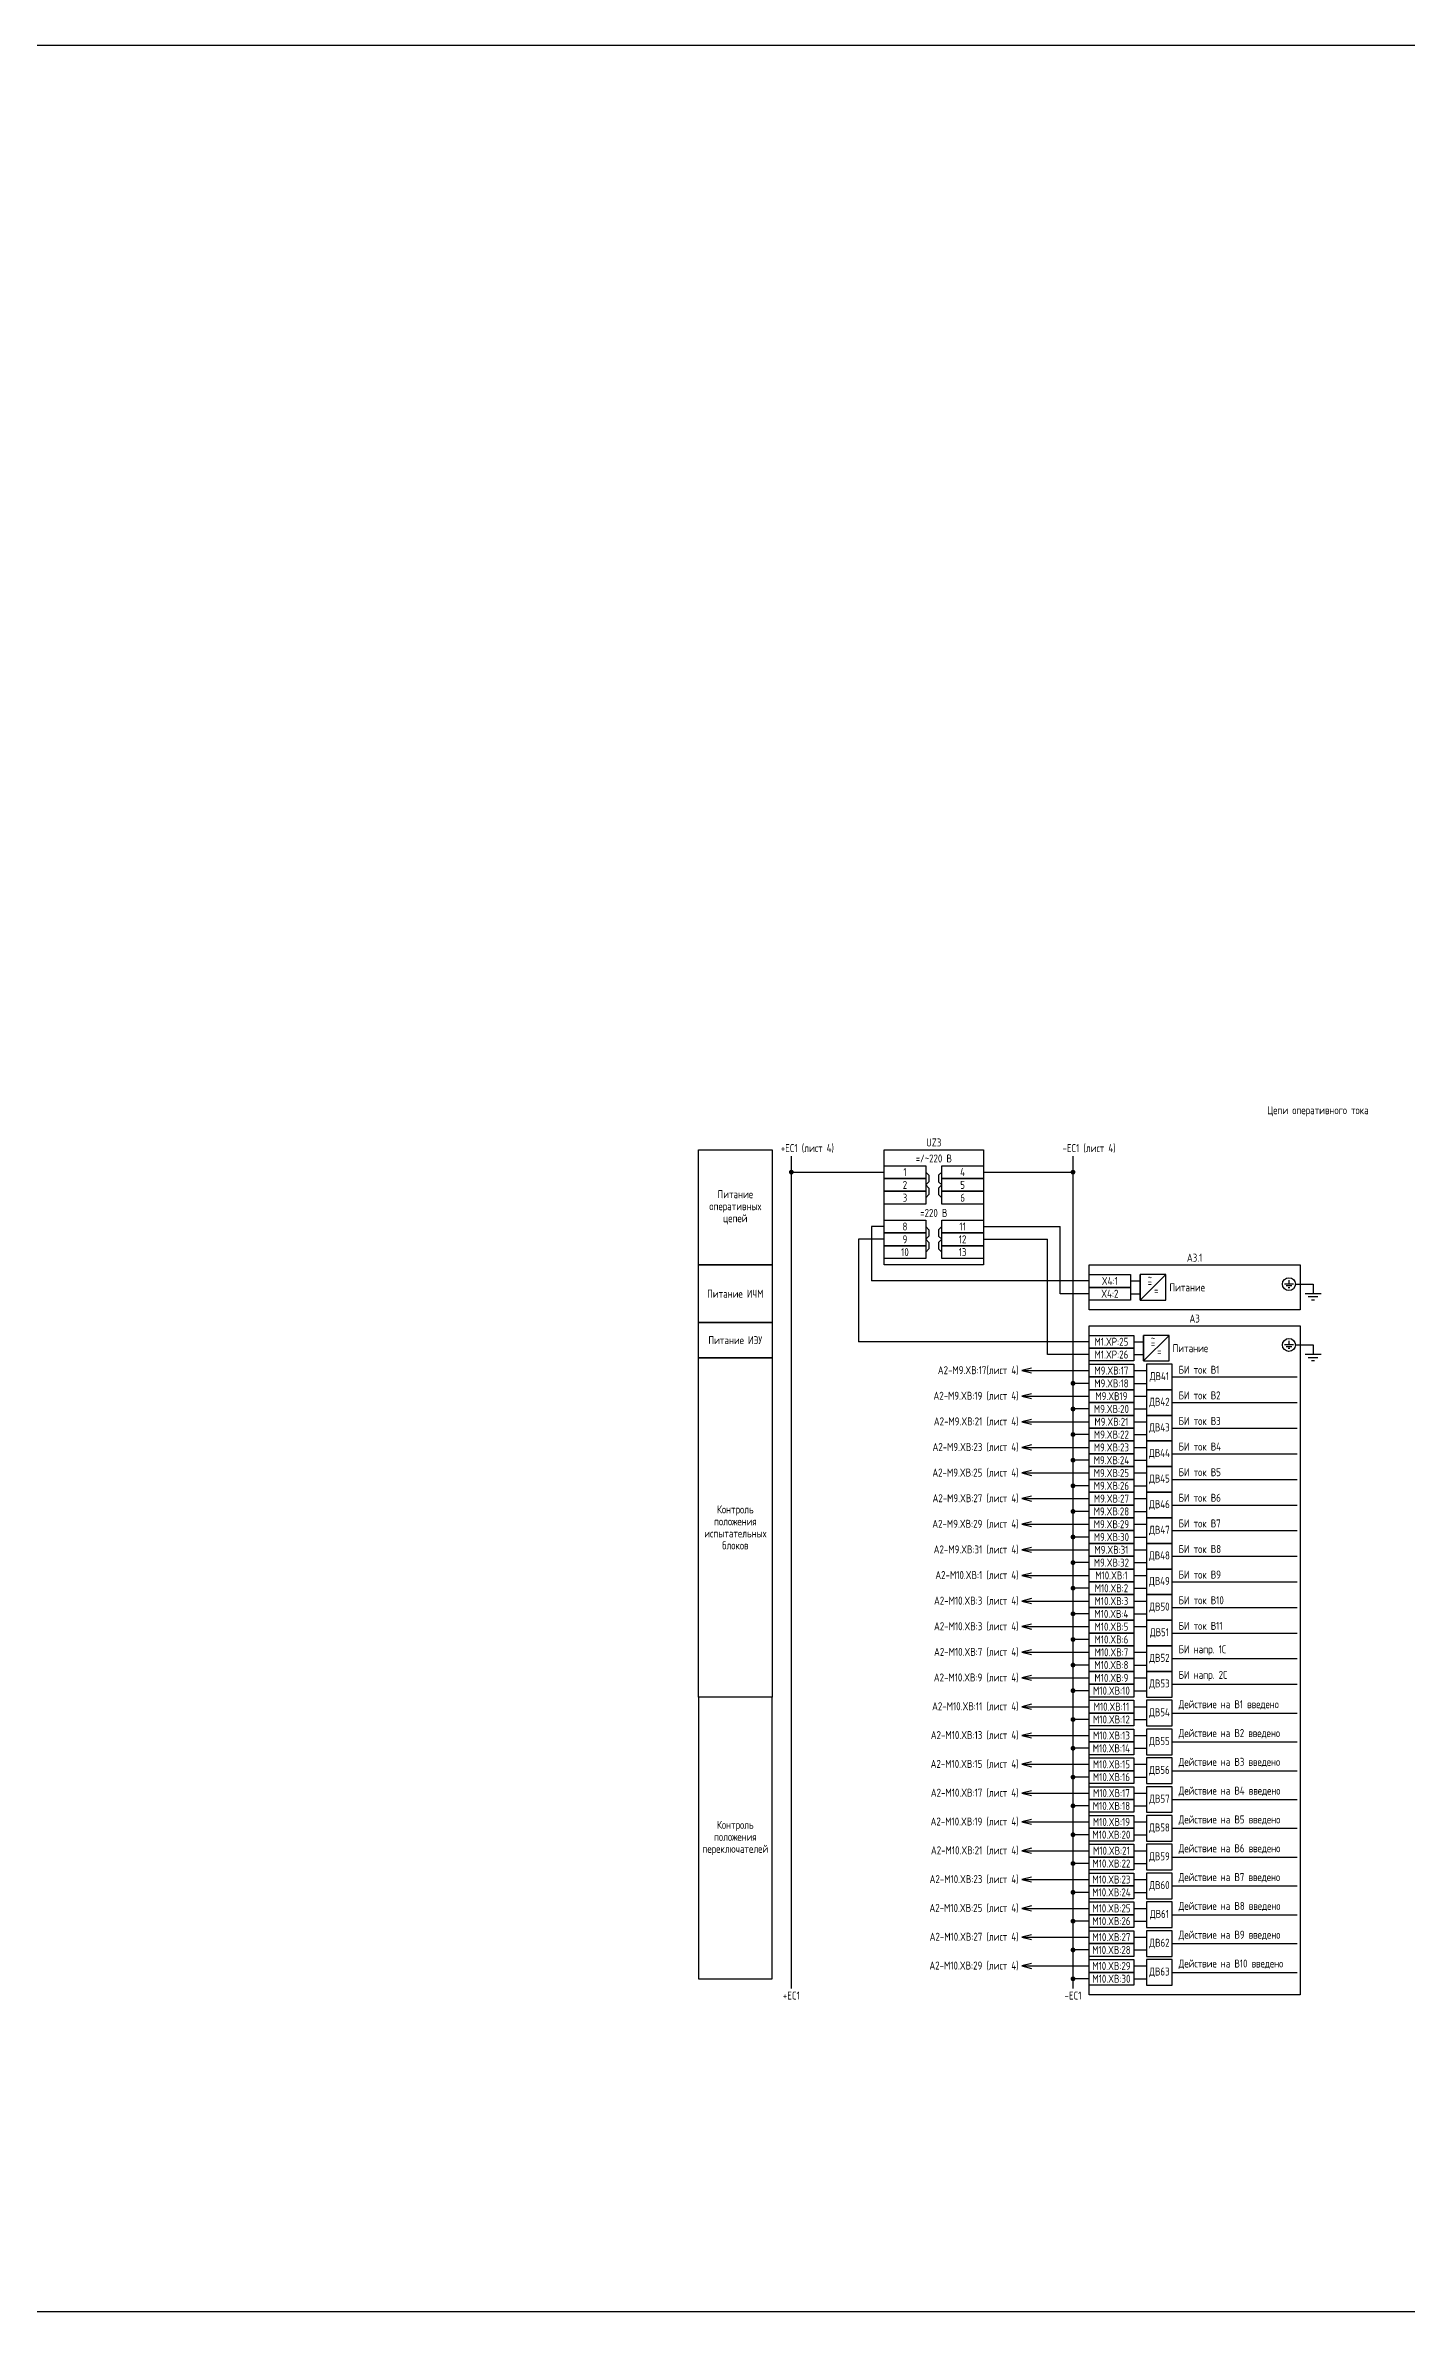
# Model space of a CAD drawing. Header units: millimetres. Extents: x -997 to 6341, y -90 to 618.
# Drawn here: x 1920 to 2345, y -90 to 618 of the extents above; entities that cross this region are included whole.
import ezdxf

# ---------------------------------------------------------------- set-up
doc = ezdxf.new("R2010")
doc.units = ezdxf.units.MM
doc.styles.add('Gost_type_A', font='GOST_A.TTF')

# ---------------------------------------------------------------- blocks, each defined once
blk = doc.blocks.new('POINT')
at = {"const_width": 0.75}
blk.add_lwpolyline([(-0.375, 0, 1), (0.375, 0, 1)], format="xyb", close=True, dxfattribs=at)

msp = doc.modelspace()

# ---------------------------------------------------------------- linework, layer by layer
for p, q in [((2153, 271), (2153, 11)), ((2241, 271), (2241, 11)), ((2153, 266), (2182, 266)), ((2213, 266), (2241, 266)), ((2182, 249), (2178, 249)), ((2178, 249), (2178, 232)), ((2213, 249), (2237, 249)), ((2237, 228), (2237, 249)), ((2174, 245), (2174, 213)), ((2182, 245), (2174, 245)), ((2213, 245), (2233, 245)), ((2233, 209), (2233, 245)), ((2262, 226), (2262, 234)), ((2262, 226), (2270, 234)), ((2246, 232), (2178, 232)), ((2246, 228), (2237, 228)), ((2310.48, 231), (2316, 231)), ((2246, 213), (2174, 213)), ((2263, 207), (2263, 215)), ((2263, 207), (2271, 215)), ((2246, 209), (2233, 209)), ((2310.48, 212), (2316, 212)), ((2225, 204), (2246, 204)), ((2246, 200), (2241, 200)), ((2260, 204), (2264, 204)), ((2260, 200), (2264, 200)), ((2272, 202), (2311, 202)), ((2225, 196), (2246, 196)), ((2246, 192), (2241, 192)), ((2260, 196), (2264, 196)), ((2260, 192), (2264, 192)), ((2272, 194), (2311, 194)), ((2225, 188), (2246, 188)), ((2260, 188), (2264, 188)), ((2272, 186), (2311, 186)), ((2225, 180), (2246, 180)), ((2246, 184), (2241, 184)), ((2260, 184), (2264, 184)), ((2260, 180), (2264, 180)), ((2272, 178), (2311, 178)), ((2225, 172), (2246, 172)), ((2246, 176), (2241, 176)), ((2260, 176), (2264, 176)), ((2260, 172), (2264, 172)), ((2272, 170), (2311, 170)), ((2225, 164), (2246, 164)), ((2246, 168), (2241, 168)), ((2260, 168), (2264, 168)), ((2260, 164), (2264, 164)), ((2225, 156), (2246, 156)), ((2246, 160), (2241, 160)), ((2260, 160), (2264, 160)), ((2260, 156), (2264, 156)), ((2272, 162), (2311, 162)), ((2246, 152), (2241, 152)), ((2260, 152), (2264, 152)), ((2272, 154), (2311, 154)), ((2225, 148), (2246, 148)), ((2246, 144), (2241, 144)), ((2260, 148), (2264, 148)), ((2260, 144), (2264, 144)), ((2272, 146), (2311, 146)), ((2225, 140), (2246, 140)), ((2246, 136), (2241, 136)), ((2260, 140), (2264, 140)), ((2260, 136), (2264, 136)), ((2272, 138), (2311, 138)), ((2225, 132), (2246, 132)), ((2246, 128), (2241, 128)), ((2260, 132), (2264, 132)), ((2260, 128), (2264, 128)), ((2272, 130), (2311, 130)), ((2225, 124), (2246, 124)), ((2260, 124), (2264, 124)), ((2272, 122), (2311, 122)), ((2225, 116), (2246, 116)), ((2246, 120), (2241, 120)), ((2260, 116), (2264, 116)), ((2272, 114), (2311, 114)), ((2225, 108), (2246, 108)), ((2246, 112), (2241, 112)), ((2260, 112), (2264, 112)), ((2260, 108), (2264, 108)), ((2246, 104), (2241, 104)), ((2260, 104), (2264, 104)), ((2272, 106), (2311, 106)), ((2225, 99), (2246, 99)), ((2246, 95), (2241, 95)), ((2260, 99), (2264, 99)), ((2260, 95), (2264, 95)), ((2272, 97), (2311, 97)), ((2225, 90), (2246, 90)), ((2246, 86), (2241, 86)), ((2260, 90), (2264, 90)), ((2260, 86), (2264, 86)), ((2272, 88), (2311, 88)), ((2225, 81), (2246, 81)), ((2260, 81), (2264, 81)), ((2272, 79), (2311, 79)), ((2225, 72), (2246, 72)), ((2246, 77), (2241, 77)), ((2260, 77), (2264, 77)), ((2260, 72), (2264, 72)), ((2246, 68), (2241, 68)), ((2260, 68), (2264, 68)), ((2272, 70), (2311, 70)), ((2225, 63), (2246, 63)), ((2246, 59), (2241, 59)), ((2260, 63), (2264, 63)), ((2260, 59), (2264, 59)), ((2272, 61), (2311, 61)), ((2225, 54), (2246, 54)), ((2246, 50), (2241, 50)), ((2260, 54), (2264, 54)), ((2260, 50), (2264, 50)), ((2272, 52), (2311, 52)), ((2225, 45), (2246, 45)), ((2260, 45), (2264, 45)), ((2272, 43), (2311, 43)), ((2225, 36), (2246, 36)), ((2246, 41), (2241, 41)), ((2260, 41), (2264, 41)), ((2260, 36), (2264, 36)), ((2246, 32), (2241, 32)), ((2260, 32), (2264, 32)), ((2272, 34), (2311, 34)), ((2225, 27), (2246, 27)), ((2246, 23), (2241, 23)), ((2260, 27), (2264, 27)), ((2260, 23), (2264, 23)), ((2272, 25), (2311, 25)), ((2225, 18), (2246, 18)), ((2260, 18), (2264, 18)), ((2272, 16), (2311, 16)), ((2246, 14), (2241, 14)), ((2260, 14), (2264, 14))]:
    msp.add_line(p, q)
at = {"ltscale": 4}
for p, q in [((2259, 232), (2262, 232)), ((2259, 228), (2262, 228)), ((2260, 213), (2263, 213)), ((2260, 209), (2263, 209))]:
    msp.add_line(p, q, dxfattribs=at)
at = {"ltscale": 4.32}
for p, q in [((2309.89, 231), (2307.04, 231)), ((2309.32, 230.43), (2307.61, 230.43)), ((2308.75, 229.86), (2308.18, 229.86)), ((2308.46, 232.28), (2308.46, 231)), ((2318.5, 228), (2313.5, 228)), ((2317.5, 227), (2314.5, 227)), ((2316, 231), (2316, 228)), ((2316.5, 226), (2315.5, 226)), ((2308.46, 213.28), (2308.46, 212)), ((2309.89, 212), (2307.04, 212)), ((2309.32, 211.43), (2307.61, 211.43)), ((2308.75, 210.86), (2308.18, 210.86)), ((2318.5, 209), (2313.5, 209)), ((2317.5, 208), (2314.5, 208)), ((2316.5, 207), (2315.5, 207)), ((2316, 212), (2316, 209))]:
    msp.add_line(p, q, dxfattribs=at)
for points in [[(-997, 618), (6340.99, 618), (6340.99, -90), (-997, -90)], [(2147, 237), (2124, 237), (2124, 273), (2147, 273)], [(2182, 273), (2213, 273), (2213, 237), (2182, 237)], [(2182, 268), (2195, 268), (2195, 264), (2182, 264)], [(2182, 264), (2195, 264), (2195, 260), (2182, 260)], [(2200, 268), (2213, 268), (2213, 264), (2200, 264)], [(2200, 264), (2213, 264), (2213, 260), (2200, 260)], [(2182, 260), (2195, 260), (2195, 256), (2182, 256)], [(2200, 260), (2213, 260), (2213, 256), (2200, 256)], [(2182, 251), (2195, 251), (2195, 247), (2182, 247)], [(2200, 251), (2213, 251), (2213, 247), (2200, 247)], [(2182, 247), (2195, 247), (2195, 243), (2182, 243)], [(2182, 243), (2195, 243), (2195, 239), (2182, 239)], [(2200, 247), (2213, 247), (2213, 243), (2200, 243)], [(2200, 243), (2213, 243), (2213, 239), (2200, 239)], [(2147, 219), (2124, 219), (2124, 237), (2147, 237)], [(2246, 237), (2312, 237), (2312, 223), (2246, 223)], [(2246, 234), (2259, 234), (2259, 230), (2246, 230)], [(2246, 230), (2259, 230), (2259, 226), (2246, 226)], [(2147, 208), (2124, 208), (2124, 219), (2147, 219)], [(2246, 218), (2312, 218), (2312, 9), (2246, 9)], [(2246, 215), (2260, 215), (2260, 211), (2246, 211)], [(2147, 102), (2124, 102), (2124, 208), (2147, 208)], [(2246, 211), (2260, 211), (2260, 207), (2246, 207)], [(2246, 206), (2260, 206), (2260, 202), (2246, 202)], [(2246, 202), (2260, 202), (2260, 198), (2246, 198)], [(2246, 198), (2260, 198), (2260, 194), (2246, 194)], [(2246, 194), (2260, 194), (2260, 190), (2246, 190)], [(2246, 190), (2260, 190), (2260, 186), (2246, 186)], [(2246, 186), (2260, 186), (2260, 182), (2246, 182)], [(2246, 182), (2260, 182), (2260, 178), (2246, 178)], [(2246, 178), (2260, 178), (2260, 174), (2246, 174)], [(2246, 174), (2260, 174), (2260, 170), (2246, 170)], [(2246, 170), (2260, 170), (2260, 166), (2246, 166)], [(2246, 166), (2260, 166), (2260, 162), (2246, 162)], [(2246, 162), (2260, 162), (2260, 158), (2246, 158)], [(2246, 158), (2260, 158), (2260, 154), (2246, 154)], [(2246, 154), (2260, 154), (2260, 150), (2246, 150)], [(2246, 150), (2260, 150), (2260, 146), (2246, 146)], [(2246, 146), (2260, 146), (2260, 142), (2246, 142)], [(2246, 142), (2260, 142), (2260, 138), (2246, 138)], [(2246, 138), (2260, 138), (2260, 134), (2246, 134)], [(2246, 134), (2260, 134), (2260, 130), (2246, 130)], [(2246, 130), (2260, 130), (2260, 126), (2246, 126)], [(2246, 126), (2260, 126), (2260, 122), (2246, 122)], [(2246, 122), (2260, 122), (2260, 118), (2246, 118)], [(2246, 118), (2260, 118), (2260, 114), (2246, 114)], [(2246, 114), (2260, 114), (2260, 110), (2246, 110)], [(2246, 110), (2260, 110), (2260, 106), (2246, 106)], [(2147, 102), (2124, 102), (2124, 14), (2147, 14)], [(2246, 106), (2260, 106), (2260, 102), (2246, 102)], [(2246, 101), (2260, 101), (2260, 97), (2246, 97)], [(2246, 97), (2260, 97), (2260, 93), (2246, 93)], [(2246, 92), (2260, 92), (2260, 88), (2246, 88)], [(2246, 88), (2260, 88), (2260, 84), (2246, 84)], [(2246, 83), (2260, 83), (2260, 79), (2246, 79)], [(2246, 79), (2260, 79), (2260, 75), (2246, 75)], [(2246, 74), (2260, 74), (2260, 70), (2246, 70)], [(2246, 70), (2260, 70), (2260, 66), (2246, 66)], [(2246, 65), (2260, 65), (2260, 61), (2246, 61)], [(2246, 61), (2260, 61), (2260, 57), (2246, 57)], [(2246, 56), (2260, 56), (2260, 52), (2246, 52)], [(2246, 52), (2260, 52), (2260, 48), (2246, 48)], [(2246, 47), (2260, 47), (2260, 43), (2246, 43)], [(2246, 43), (2260, 43), (2260, 39), (2246, 39)], [(2246, 38), (2260, 38), (2260, 34), (2246, 34)], [(2246, 34), (2260, 34), (2260, 30), (2246, 30)], [(2246, 29), (2260, 29), (2260, 25), (2246, 25)], [(2246, 25), (2260, 25), (2260, 21), (2246, 21)], [(2246, 20), (2260, 20), (2260, 16), (2246, 16)], [(2246, 16), (2260, 16), (2260, 12), (2246, 12)]]:
    msp.add_lwpolyline(points, close=True)
for points in [[(2195, 266), (2196, 265), (2196, 263), (2195, 262)], [(2195, 262), (2196, 261), (2196, 259), (2195, 258)], [(2200, 266), (2199, 265), (2199, 263), (2200, 262)], [(2200, 262), (2199, 261), (2199, 259), (2200, 258)], [(2195, 249), (2196, 248), (2196, 246), (2195, 245)], [(2200, 249), (2199, 248), (2199, 246), (2200, 245)], [(2195, 245), (2196, 244), (2196, 242), (2195, 241)], [(2200, 245), (2199, 244), (2199, 242), (2200, 241)], [(2228, 204.75), (2225, 204), (2228, 203.25)], [(2228, 196.75), (2225, 196), (2228, 195.25)], [(2228, 188.75), (2225, 188), (2228, 187.25)], [(2228, 180.75), (2225, 180), (2228, 179.25)], [(2228, 172.75), (2225, 172), (2228, 171.25)], [(2228, 164.75), (2225, 164), (2228, 163.25)], [(2228, 156.75), (2225, 156), (2228, 155.25)], [(2228, 148.75), (2225, 148), (2228, 147.25)], [(2228, 140.75), (2225, 140), (2228, 139.25)], [(2228, 132.75), (2225, 132), (2228, 131.25)], [(2228, 124.75), (2225, 124), (2228, 123.25)], [(2228, 116.75), (2225, 116), (2228, 115.25)], [(2228, 108.75), (2225, 108), (2228, 107.25)], [(2228, 99.75), (2225, 99), (2228, 98.25)], [(2228, 90.75), (2225, 90), (2228, 89.25)], [(2228, 81.75), (2225, 81), (2228, 80.25)], [(2228, 72.75), (2225, 72), (2228, 71.25)], [(2228, 63.75), (2225, 63), (2228, 62.25)], [(2228, 54.75), (2225, 54), (2228, 53.25)], [(2228, 45.75), (2225, 45), (2228, 44.25)], [(2228, 36.75), (2225, 36), (2228, 35.25)], [(2228, 27.75), (2225, 27), (2228, 26.25)], [(2228, 18.75), (2225, 18), (2228, 17.25)]]:
    msp.add_lwpolyline(points)
at = {"ltscale": 4}
for points in [[(2262, 226), (2270, 226), (2270, 234), (2262, 234)], [(2263, 207), (2271, 207), (2271, 215), (2263, 215)], [(2264, 198), (2272, 198), (2272, 206), (2264, 206)], [(2264, 190), (2272, 190), (2272, 198), (2264, 198)], [(2264, 182), (2272, 182), (2272, 190), (2264, 190)], [(2264, 174), (2272, 174), (2272, 182), (2264, 182)], [(2264, 166), (2272, 166), (2272, 174), (2264, 174)], [(2264, 158), (2272, 158), (2272, 166), (2264, 166)], [(2264, 150), (2272, 150), (2272, 158), (2264, 158)], [(2264, 142), (2272, 142), (2272, 150), (2264, 150)], [(2264, 134), (2272, 134), (2272, 142), (2264, 142)], [(2264, 126), (2272, 126), (2272, 134), (2264, 134)], [(2264, 118), (2272, 118), (2272, 126), (2264, 126)], [(2264, 110), (2272, 110), (2272, 118), (2264, 118)], [(2264, 102), (2272, 102), (2272, 110), (2264, 110)], [(2264, 93), (2272, 93), (2272, 101), (2264, 101)], [(2264, 84), (2272, 84), (2272, 92), (2264, 92)], [(2264, 75), (2272, 75), (2272, 83), (2264, 83)], [(2264, 66), (2272, 66), (2272, 74), (2264, 74)], [(2264, 57), (2272, 57), (2272, 65), (2264, 65)], [(2264, 48), (2272, 48), (2272, 56), (2264, 56)], [(2264, 39), (2272, 39), (2272, 47), (2264, 47)], [(2264, 30), (2272, 30), (2272, 38), (2264, 38)], [(2264, 21), (2272, 21), (2272, 29), (2264, 29)], [(2264, 12), (2272, 12), (2272, 20), (2264, 20)]]:
    msp.add_lwpolyline(points, close=True, dxfattribs=at)
for centre in [(2308.46, 231), (2308.46, 212)]:
    msp.add_circle(centre, 2.02)

# ---------------------------------------------------------------- block references
for p in [(2153, 266), (2241, 266), (2241, 200), (2241, 192), (2241, 184), (2241, 176), (2241, 168), (2241, 160), (2241, 152), (2241, 144), (2241, 136), (2241, 128), (2241, 120), (2241, 112), (2241, 104), (2241, 95), (2241, 86), (2241, 77), (2241, 68), (2241, 59), (2241, 50), (2241, 41), (2241, 32), (2241, 23), (2241, 14)]:
    msp.add_blockref('POINT', p)

# ---------------------------------------------------------------- texts
at = {"char_height": 2.5, "style": 'Gost_type_A'}
for s, insert, width, attachment_point, line_spacing_factor in [('Цепи оперативного тока', (2317.5, 285), 395, 5, 0.9), ('UZ3', (2197.5, 274), 31, 8, 0.9), ('=/~220 В', (2197.5, 269), 31, 8, 0.9), ('Питание оперативных цепей', (2135.5, 255), 23, 5, 0.9), ('=220 В', (2197.5, 252), 31, 8, 0.9), ('A3.1', (2279, 238), 66, 8, 0.9), ('Питание ИЧМ', (2135.5, 228), 23, 5, 0.9), ('A3', (2279, 219), 66, 8, 0.9), ('Питание ИЭУ', (2135.5, 213.5), 23, 5, 0.9), ('A2-M9.XВ:17(лист 4)', (2224, 204), 31, 6, 0.8), ('A2-M9.XВ:19 (лист 4)', (2224, 196), 31, 6, 0.8), ('A2-M9.XВ:21 (лист 4)', (2224, 188), 31, 6, 0.8), ('A2-M9.XВ:23 (лист 4)', (2224, 180), 31, 6, 0.8), ('A2-M9.XВ:25 (лист 4)', (2224, 172), 31, 6, 0.8), ('A2-M9.XВ:27 (лист 4)', (2224, 164), 31, 6, 0.8), ('Контроль положения\\Pиспытательных блоков', (2135.5, 155), 23, 5, 0.9), ('A2-M9.XВ:29 (лист 4)', (2224, 156), 31, 6, 0.8), ('A2-M9.XВ:31 (лист 4)', (2224, 148), 31, 6, 0.8), ('A2-M10.XВ:1 (лист 4)', (2224, 140), 31, 6, 0.8), ('A2-M10.XВ:3 (лист 4)', (2224, 132), 31, 6, 0.8), ('A2-M10.XВ:3 (лист 4)', (2224, 124), 31, 6, 0.8), ('A2-M10.XВ:7 (лист 4)', (2224, 116), 31, 6, 0.8), ('A2-M10.XВ:9 (лист 4)', (2224, 108), 31, 6, 0.8), ('A2-M10.XВ:11 (лист 4)', (2224, 99), 31, 6, 0.8), ('A2-M10.XВ:13 (лист 4)', (2224, 90), 31, 6, 0.8), ('A2-M10.XВ:15 (лист 4)', (2224, 81), 31, 6, 0.8), ('A2-M10.XВ:17 (лист 4)', (2224, 72), 31, 6, 0.8), ('A2-M10.XВ:19 (лист 4)', (2224, 63), 31, 6, 0.8), ('Контроль положения\\Pпереключателей', (2135.5, 58), 23, 5, 0.9), ('A2-M10.XВ:21 (лист 4)', (2224, 54), 31, 6, 0.8), ('A2-M10.XВ:23 (лист 4)', (2224, 45), 31, 6, 0.8), ('A2-M10.XВ:25 (лист 4)', (2224, 36), 31, 6, 0.8), ('A2-M10.XВ:27 (лист 4)', (2224, 27), 31, 6, 0.8), ('A2-M10.XВ:29 (лист 4)', (2224, 18), 31, 6, 0.8)]:
    msp.add_mtext(s, dxfattribs=dict(at, insert=insert, width=width, attachment_point=attachment_point, line_spacing_factor=line_spacing_factor))
for s, insert, width, attachment_point in [('+EC1 (лист 4)', (2158, 272), 18, 8), ('-EC1 (лист 4)', (2246, 272), 18, 8), ('2', (2188.5, 262), 13, 5), ('1', (2188.5, 266), 13, 5), ('4', (2206.5, 266), 13, 5), ('5', (2206.5, 262), 13, 5), ('3', (2188.5, 258), 13, 5), ('6', (2206.5, 258), 13, 5), ('8', (2188.5, 249), 13, 5), ('11', (2206.5, 249), 13, 5), ('10', (2188.5, 241), 13, 5), ('9', (2188.5, 245), 13, 5), ('13', (2206.5, 241), 13, 5), ('12', (2206.5, 245), 13, 5), ('X4:2', (2252.5, 228), 13, 5), ('X4:1', (2252.5, 232), 13, 5), ('~', (2265, 233.03), 2.7, 5), ('=', (2265, 231.53), 6, 5), ('=', (2267, 229), 6, 5), ('Питание', (2276.67, 229.99), 11.3452, 5), ('M1.XP:25', (2253, 213), 13.9956, 5), ('~', (2266, 214.03), 2.7, 5), ('=', (2266, 212.53), 6, 5), ('M1.XP:26', (2253, 209), 13.9956, 5), ('=', (2268, 210), 6, 5), ('Питание', (2277.67, 210.99), 11.3452, 5), ('БИ ток В1', (2274, 203), 27.8465, 7), ('M9.XВ:18', (2253, 200), 14, 5), ('M9.XВ:17', (2253, 204), 14, 5), ('ДВ41', (2268, 202), 7.9998, 5), ('M9.XВ:20', (2253, 192), 14, 5), ('M9.XВ19', (2253, 196), 14, 5), ('ДВ42', (2268, 194), 7.9998, 5), ('БИ ток В2', (2274, 195), 27.8465, 7), ('M9.XВ:22', (2253, 184), 14, 5), ('M9.XВ:21', (2253, 188), 14, 5), ('ДВ43', (2268, 186), 7.9998, 5), ('БИ ток В3', (2274, 187), 27.8465, 7), ('M9.XВ:24', (2253, 176), 14, 5), ('M9.XВ:23', (2253, 180), 14, 5), ('ДВ44', (2268, 178), 7.9998, 5), ('БИ ток В4', (2274, 179), 27.8465, 7), ('M9.XВ:25', (2253, 172), 14, 5), ('ДВ45', (2268, 170), 7.9998, 5), ('БИ ток В5', (2274, 171), 27.8465, 7), ('M9.XВ:26', (2253, 168), 14, 5), ('M9.XВ:27', (2253, 164), 14, 5), ('ДВ46', (2268, 162), 7.9998, 5), ('БИ ток В6', (2274, 163), 27.8465, 7), ('M9.XВ:28', (2253, 160), 14, 5), ('M9.XВ:29', (2253, 156), 14, 5), ('БИ ток В7', (2274, 155), 27.8465, 7), ('M9.XВ:30', (2253, 152), 14, 5), ('M9.XВ:31', (2253, 148), 14, 5), ('ДВ47', (2268, 154), 7.9998, 5), ('БИ ток В8', (2274, 147), 27.8465, 7), ('M9.XВ:32', (2253, 144), 14, 5), ('ДВ48', (2268, 146), 7.9998, 5), ('M10.XВ:2', (2253, 136), 14, 5), ('M10.XВ:1', (2253, 140), 13.6676, 5), ('ДВ49', (2268, 138), 7.9998, 5), ('БИ ток В9', (2274, 139), 27.8465, 7), ('M10.XВ:4', (2253, 128), 14, 5), ('M10.XВ:3', (2253, 132), 14, 5), ('ДВ50', (2268, 130), 7.9998, 5), ('БИ ток В10', (2274, 131), 27.8465, 7), ('M10.XВ:5', (2253, 124), 14, 5), ('M10.XВ:6', (2253, 120), 14, 5), ('ДВ51', (2268, 122), 7.9998, 5), ('БИ ток В11', (2274, 123), 27.8465, 7), ('M10.XВ:7', (2253, 116), 14, 5), ('ДВ52', (2268, 114), 7.9998, 5), ('БИ напр. 1С', (2274, 115), 27.8465, 7), ('M10.XВ:8', (2253, 112), 14, 5), ('M10.XВ:9', (2253, 108), 14, 5), ('ДВ53', (2268, 106), 7.9998, 5), ('БИ напр. 2С', (2274, 107), 27.8465, 7), ('M10.XВ:10', (2253, 104), 14, 5), ('M10.XВ:11', (2253, 99), 14, 5), ('Действие на В1 введено', (2274, 98), 38, 7), ('M10.XВ:12', (2253, 95), 14, 5), ('ДВ54', (2268, 97), 7.9998, 5), ('M10.XВ:14', (2253, 86), 14, 5), ('M10.XВ:13', (2253, 90), 14, 5), ('ДВ55', (2268, 88), 7.9998, 5), ('Действие на В2 введено', (2274, 89), 37, 7), ('M10.XВ:15', (2253, 81), 14, 5), ('M10.XВ:16', (2253, 77), 14, 5), ('ДВ56', (2268, 79), 7.9998, 5), ('Действие на В3 введено', (2274, 80), 38, 7), ('M10.XВ:17', (2253, 72), 14, 5), ('ДВ57', (2268, 70), 7.9998, 5), ('Действие на В4 введено', (2274, 71), 38, 7), ('M10.XВ:18', (2253, 68), 14, 5), ('M10.XВ:19', (2253, 63), 14, 5), ('Действие на В5 введено', (2274, 62), 38, 7), ('M10.XВ:20', (2253, 59), 14, 5), ('ДВ58', (2268, 61), 7.9998, 5), ('M10.XВ:22', (2253, 50), 14, 5), ('M10.XВ:21', (2253, 54), 14, 5), ('ДВ59', (2268, 52), 7.9998, 5), ('Действие на В6 введено', (2274, 53), 38, 7), ('M10.XВ:23', (2253, 45), 14, 5), ('ДВ60', (2268, 43), 7.9998, 5), ('Действие на В7 введено', (2274, 44), 38, 7), ('M10.XВ:24', (2253, 41), 14, 5), ('M10.XВ:25', (2253, 36), 14, 5), ('ДВ61', (2268, 34), 7.9998, 5), ('Действие на В8 введено', (2274, 35), 38, 7), ('M10.XВ:26', (2253, 32), 14, 5), ('Действие на В9 введено', (2274, 26), 38, 7), ('M10.XВ:28', (2253, 23), 14, 5), ('M10.XВ:27', (2253, 27), 14, 5), ('ДВ62', (2268, 25), 7.9998, 5), ('M10.XВ:29', (2253, 18), 14, 5), ('M10.XВ:30', (2253, 14), 14, 5), ('ДВ63', (2268, 16), 7.9998, 5), ('Действие на В10 введено', (2274, 17), 38, 7), ('+EC1', (2153, 10), 20, 2), ('-EC1', (2241, 10), 20, 2)]:
    msp.add_mtext(s, dxfattribs=dict(at, insert=insert, width=width, attachment_point=attachment_point))

doc.saveas('drawing.dxf')
